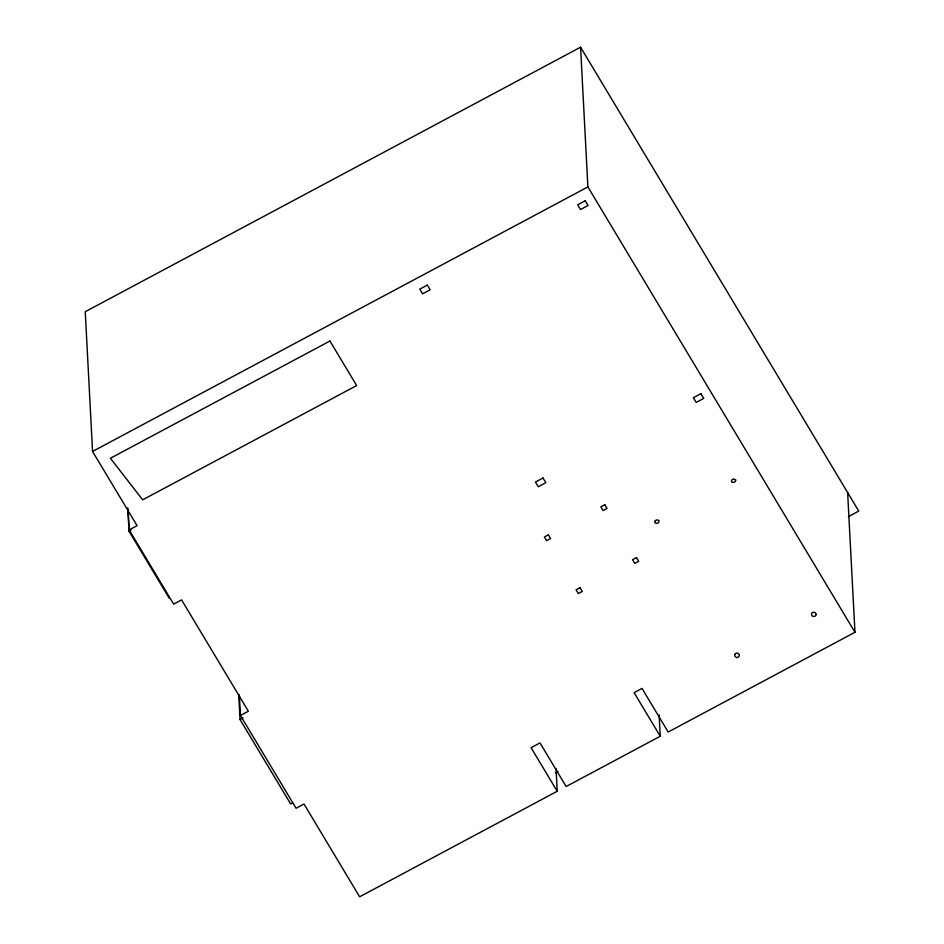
<?xml version="1.0" encoding="UTF-8"?>
<svg xmlns="http://www.w3.org/2000/svg" width="944" height="944" viewBox="0 0 944 944"><rect width="100%" height="100%" fill="white"/><g stroke="black" fill="none" stroke-linecap="round" stroke-linejoin="round"><path stroke-width="1.42" d="M848.361 516.663L858.757 511.105L580.572 47.2L85.243 311.721L92.559 451.456L137.081 525.678L129.151 529.903L173.661 604.136L181.59 599.9L248.355 711.233L240.425 715.469L296.062 808.253L303.992 804.017L359.629 896.8L557.22 791.273L556.04 768.581M92.559 451.456L587.9 186.924L580.572 47.2M169.082 598L129.021 531.201L131.004 530.139M292.64 802.896L290.669 803.958L240.036 719.529L243.009 717.936M555.45 772.829L558.034 771.449M659.136 714.986L660.257 736.249L566.14 786.517L539.992 742.904L531.071 747.672L557.22 791.273M847.629 492.544L854.957 632.279L668.175 732.025L642.026 688.412L634.108 692.648L660.257 736.249M587.9 186.924L854.957 632.279M239.351 695.091L240.425 715.469M238.749 694.902L240.036 719.529M128.077 509.536L129.151 529.903M127.806 507.848L129.021 531.201M735.718 480.036L735.305 481.44A2.867 2.702 -3 0 1 733.877 482.419L732.284 482.36A1.428 1.345 -3 0 1 731.482 481.31L731.966 479.894A2.879 2.702 -3 0 1 733.394 478.962L735.718 480.036M816.088 614.367L816.041 614.922A2.136 2.006 -3 0 1 815.026 616.208L813.268 616.432A2.513 2.36 -3 0 1 811.781 615.429L811.474 613.765A2.136 2.006 -3 0 1 812.536 612.455L814.318 612.29A2.502 2.36 -3 0 1 815.746 613.305L816.088 614.367M654.794 521.43L655.195 523.047L656.694 523.424A2.867 2.702 -3 0 0 658.31 522.775L659.077 521.454A1.428 1.345 -3 0 0 658.523 520.274L657 519.92A2.879 2.702 -3 0 0 655.419 520.604L654.794 521.43M735.093 654.18L734.869 654.711A2.502 2.36 -3 0 0 735.057 656.399L736.367 657.461A2.136 2.006 -3 0 0 738.055 657.307L739.164 656.009A2.513 2.36 -3 0 0 739.022 654.286L737.677 653.177A2.136 2.006 -3 0 0 735.942 653.366L735.093 654.18M427.325 285.088L419.785 289.124L422.605 293.832L430.157 289.808L427.325 285.088M585.221 200.765L577.669 204.801L580.501 209.521L588.053 205.485L585.221 200.765M329.94 341.02L110.401 458.265L142.674 499.824L356.655 385.553L329.94 341.02M543.012 478.006L535.46 482.03L538.292 486.75L545.833 482.714L543.012 478.006M700.908 393.683L693.356 397.707L696.176 402.427L703.728 398.392L700.908 393.683M548.37 534.847L544.405 536.971L546.623 540.676L550.588 538.564L548.37 534.847M604.797 504.721L600.832 506.834L603.051 510.539L607.016 508.427L604.797 504.721M580.053 587.699L576.1 589.811L578.318 593.528L582.283 591.416L580.053 587.699M636.48 557.562L632.527 559.686L634.746 563.391L638.71 561.279L636.48 557.562"/></g></svg>
